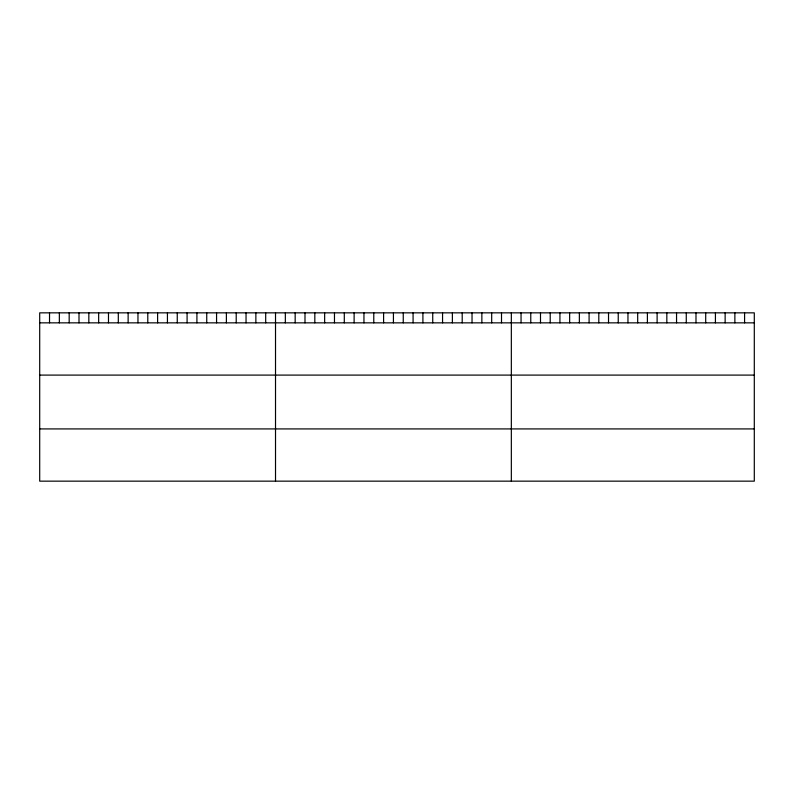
<?xml version="1.0" encoding="UTF-8"?>
<svg xmlns="http://www.w3.org/2000/svg" width="794" height="794" viewBox="0 0 794 794"><rect width="100%" height="100%" fill="white"/><g stroke="black" fill="none" stroke-linecap="round" stroke-linejoin="round"><path stroke-width="1.19" d="M754.3 322.85L754.3 481.154L39.7 481.154L39.7 312.846L754.3 312.846L754.3 322.85L39.7 322.85M39.7 375.096L754.3 375.096M39.7 428.919L754.3 428.919M744.583 312.846L744.583 322.85M734.867 312.846L734.867 322.85M725.14 312.846L725.14 322.85M715.424 312.846L715.424 322.85M705.707 312.846L705.707 322.85M695.991 312.846L695.991 322.85M686.274 312.846L686.274 322.85M676.548 312.846L676.548 322.85M666.831 312.846L666.831 322.85M657.114 312.846L657.114 322.85M647.398 312.846L647.398 322.85M637.681 312.846L637.681 322.85M627.955 312.846L627.955 322.85M618.238 312.846L618.238 322.85M608.522 312.846L608.522 322.85M598.805 312.846L598.805 322.85M589.088 312.846L589.088 322.85M579.362 312.846L579.362 322.85M569.645 312.846L569.645 322.85M559.929 312.846L559.929 322.85M550.212 312.846L550.212 322.85M540.496 312.846L540.496 322.85M530.769 312.846L530.769 322.85M521.053 312.846L521.053 322.85M511.336 312.846L511.336 481.154M501.51 312.846L501.51 322.85M491.685 312.846L491.685 322.85M481.859 312.846L481.859 322.85M472.033 312.846L472.033 322.85M462.207 312.846L462.207 322.85M452.382 312.846L452.382 322.85M442.556 312.846L442.556 322.85M432.73 312.846L432.73 322.85M422.904 312.846L422.904 322.85M413.079 312.846L413.079 322.85M403.253 312.846L403.253 322.85M393.427 312.846L393.427 322.85M383.601 312.846L383.601 322.85M373.776 312.846L373.776 322.85M363.95 312.846L363.95 322.85M354.124 312.846L354.124 322.85M344.298 312.846L344.298 322.85M334.473 312.846L334.473 322.85M324.647 312.846L324.647 322.85M314.821 312.846L314.821 322.85M304.995 312.846L304.995 322.85M295.169 312.846L295.169 322.85M285.344 312.846L285.344 322.85M275.518 312.846L275.518 481.154M265.692 312.846L265.692 322.85M255.867 312.846L255.867 322.85M246.041 312.846L246.041 322.85M236.215 312.846L236.215 322.85M226.389 312.846L226.389 322.85M216.564 312.846L216.564 322.85M206.738 312.846L206.738 322.85M196.912 312.846L196.912 322.85M187.086 312.846L187.086 322.85M177.261 312.846L177.261 322.85M167.435 312.846L167.435 322.85M157.609 312.846L157.609 322.85M147.783 312.846L147.783 322.85M137.958 312.846L137.958 322.85M128.132 312.846L128.132 322.85M118.306 312.846L118.306 322.85M108.48 312.846L108.48 322.85M98.655 312.846L98.655 322.85M88.829 312.846L88.829 322.85M79.003 312.846L79.003 322.85M69.177 312.846L69.177 322.85M59.352 312.846L59.352 322.85M49.526 312.846L49.526 322.85"/></g></svg>
